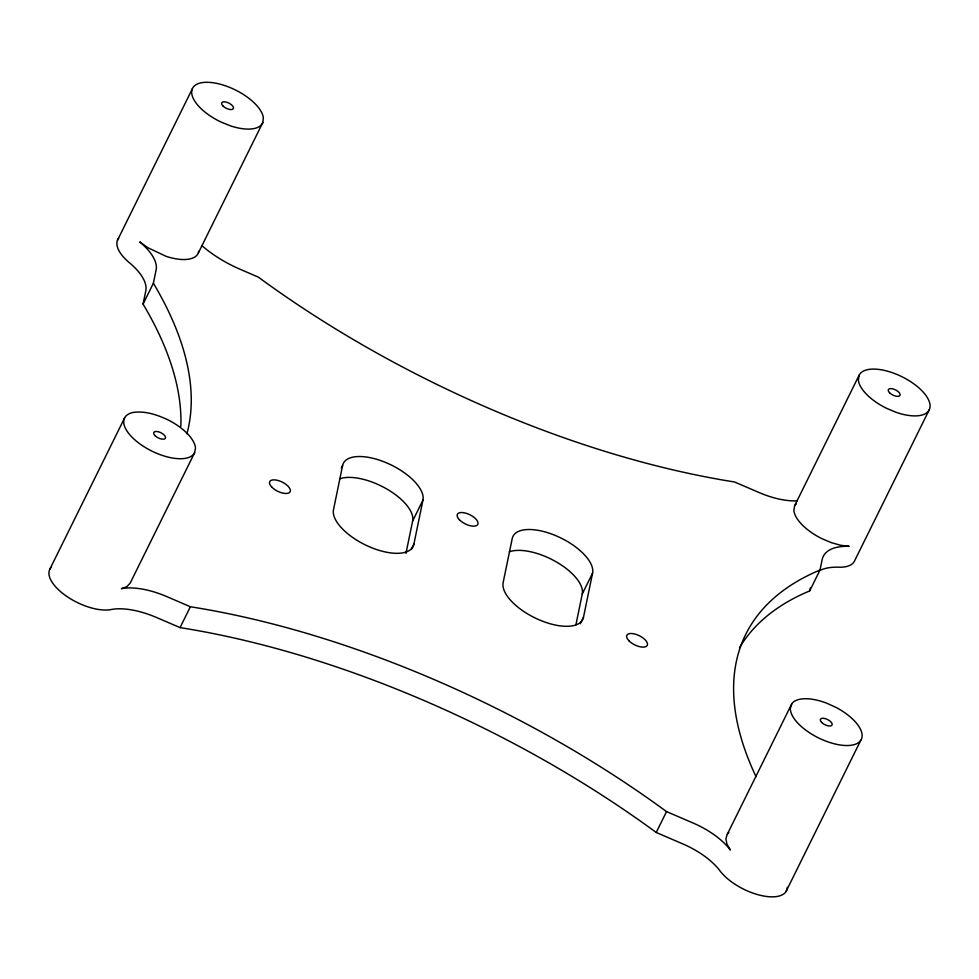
<?xml version="1.0" encoding="UTF-8"?>
<svg xmlns="http://www.w3.org/2000/svg" width="979" height="979" viewBox="0 0 979 979"><rect width="100%" height="100%" fill="white"/><g stroke="black" fill="none" stroke-linecap="round" stroke-linejoin="round"><path stroke-width="1.47" d="M180.846 426.306A553.771 248.825 26.3 0 0 143.069 304.102L153.385 283.225L156.138 269.849A51.703 23.227 26.3 0 0 139.764 241.911L147.621 247.577L165.892 256.253A39.087 17.561 26.3 0 0 198.382 252.9L198.541 251.395M262.849 122.461L263.351 117.651A39.087 17.561 26.3 0 0 227.899 86.69A39.087 17.561 26.3 0 0 191.835 90.411A39.087 17.561 26.3 0 0 220.997 122.032L230.359 125.814A39.087 17.561 26.3 0 0 262.849 122.461L198.382 252.9M859.121 375.238L858.338 379.925A39.087 17.561 26.3 0 0 886.57 408.316L895.907 412.245A39.087 17.561 26.3 0 0 930.062 406.738A39.087 17.561 26.3 0 0 898.734 375.226A39.087 17.561 26.3 0 0 859.121 375.238L794.642 505.69L793.871 510.377A39.087 17.561 26.3 0 0 822.091 538.756L831.44 542.684L840.655 545.266L849.136 546.319A64.663 29.052 26.3 0 0 822.164 559.596L820.01 570.035A553.771 248.825 26.3 0 0 756.033 776.665M194.601 452.751L195.482 448.113A39.087 17.561 26.3 0 0 167.642 419.697C156.983 414.741 145.222 410.776 133.328 412.416A39.087 17.561 26.3 0 0 142.799 445.91A39.087 17.561 26.3 0 0 194.601 452.751L130.134 583.203L126.854 586.654L121.433 588.685A59.425 26.702 26.3 0 1 166.919 596.652L190.367 606.747A553.771 248.825 26.3 0 1 666.54 811.603L693.475 823.192A51.924 23.337 26.3 0 1 730.358 850.029L726.932 844.094L725.88 838.734L727.275 834.316L791.742 703.877A39.087 17.561 26.3 0 1 826.888 703.252L836.152 707.474A39.087 17.561 26.3 0 1 861.471 739.035A39.087 17.561 26.3 0 1 822.47 739.732A39.087 17.561 26.3 0 1 790.347 708.294L791.742 703.877M143.069 304.102L145.822 290.726A51.703 23.227 26.3 0 0 129.448 262.776A39.087 17.561 26.3 0 1 118.643 238.252M342.589 465.563L333.496 509.716A43.982 19.764 26.3 0 0 369.572 546.857A43.982 19.764 26.3 0 0 413.848 544.275L422.952 500.134A43.982 19.764 26.3 0 0 386.864 462.981A43.982 19.764 26.3 0 0 342.589 465.563L341.304 468.17M405.955 553.38L412.636 520.999L422.952 500.134M575.897 624.883L582.26 593.984L592.576 573.119A43.982 19.764 26.3 0 0 556.5 535.966A43.982 19.764 26.3 0 0 512.225 538.548L503.133 582.689A43.982 19.764 26.3 0 0 539.209 619.842A43.982 19.764 26.3 0 0 583.484 617.259L592.576 573.119M739.512 647.719A553.771 248.825 26.3 0 1 809.694 590.9L810.318 587.914M117.48 240.247L192.276 88.93M49.831 569.215L124.627 417.898M51.177 567.318A39.087 17.561 26.3 0 0 65.972 595.832A39.087 17.561 26.3 0 0 111.116 609.55A59.425 26.702 26.3 0 1 156.603 617.529L180.063 627.612L190.367 606.747M411.266 549.5L413.848 544.275M580.253 623.782L583.484 617.259M180.063 627.612A553.771 248.825 26.3 0 1 656.224 832.468L666.54 811.603M809.694 590.9L820.01 570.035M929.267 409.748L854.483 561.065A39.087 17.561 26.3 0 1 838.819 567.196A64.663 29.052 26.3 0 0 820.316 570.304M785.953 891.698L860.737 740.381M794.642 505.69L796.233 503.94M656.224 832.468L683.158 844.069A51.924 23.337 26.3 0 1 720.042 870.906A39.087 17.561 26.3 0 0 760.12 895.259A39.087 17.561 26.3 0 0 787.349 887.28M153.385 283.225A553.771 248.825 26.3 0 1 186.916 433.758M201.955 245.668A71.528 32.136 26.3 0 0 240.185 269.298L258.321 277.106A553.771 248.825 26.3 0 0 734.495 481.962L758.958 492.486A57.21 25.711 26.3 0 0 797.2 500.832M727.275 834.316A39.087 17.561 26.3 0 1 728.853 832.566M339.713 478.817A43.982 19.764 26.3 0 1 386.815 488.998A43.982 19.764 26.3 0 1 412.636 520.999M509.349 551.801A43.982 19.764 26.3 0 1 556.439 561.983A43.982 19.764 26.3 0 1 582.26 593.984M889.556 392.763A6.51 2.925 26.3 0 0 899.787 395.724A6.51 2.925 26.3 0 0 893.24 388.981A6.51 2.925 26.3 0 0 889.556 392.763M154.976 435.594A6.51 2.925 26.3 0 0 165.206 438.568A6.51 2.925 26.3 0 0 158.659 431.825A6.51 2.925 26.3 0 0 154.976 435.594M821.601 722.392A6.51 2.925 26.3 0 0 831.832 725.366A6.51 2.925 26.3 0 0 825.285 718.623A6.51 2.925 26.3 0 0 821.601 722.392M222.931 105.965A6.51 2.925 26.3 0 0 233.149 108.926A6.51 2.925 26.3 0 0 226.614 102.183A6.51 2.925 26.3 0 0 222.931 105.965M271.807 487.138A11.405 5.128 26.3 0 0 289.711 492.327A11.405 5.128 26.3 0 0 278.256 480.53A11.405 5.128 26.3 0 0 271.807 487.138M628.934 640.78A11.405 5.128 26.3 0 0 646.838 645.969A11.405 5.128 26.3 0 0 635.383 634.172A11.405 5.128 26.3 0 0 628.934 640.78M459.469 519.812A11.405 5.128 26.3 0 0 477.373 525.001A11.405 5.128 26.3 0 0 465.918 513.204A11.405 5.128 26.3 0 0 459.469 519.812"/></g></svg>
